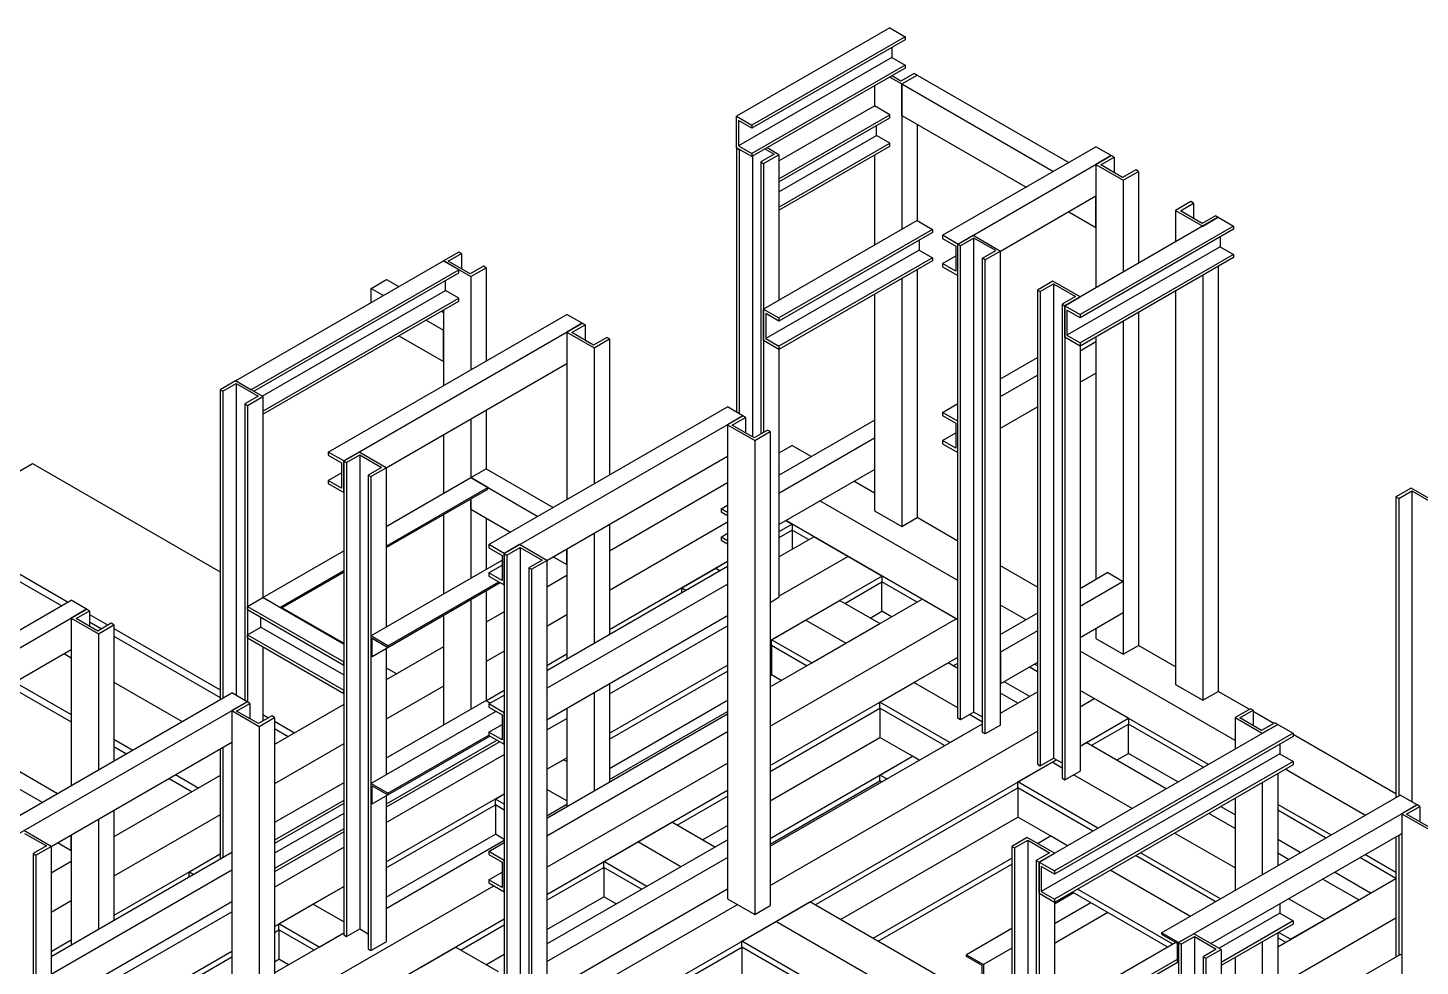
# Model space of a CAD drawing. Header units: millimetres. Extents: x 0 to 16187, y -20471 to 6290.
# Drawn here: x 7277.2 to 7421.6, y 2878.7 to 2976.1 of the extents above; entities that cross this region are included whole.
import ezdxf

# ---------------------------------------------------------------- set-up
doc = ezdxf.new("R2010")
doc.units = ezdxf.units.MM

msp = doc.modelspace()

# ---------------------------------------------------------------- linework, layer by layer
at = {"color": 7, "linetype": 'Continuous', "lineweight": 25}
for p, q in [((7366.62598, 2976.07998), (7350.71608, 2966.89539)), ((7368.21697, 2975.16153), (7352.30707, 2965.97693)), ((7368.21697, 2974.83491), (7352.30707, 2965.65032)), ((7366.62598, 2976.07998), (7368.21697, 2975.16153)), ((7368.21697, 2975.16153), (7368.21697, 2974.83491)), ((7366.83811, 2974.03891), (7366.83811, 2973.01798)), ((7366.83811, 2973.01798), (7350.92821, 2963.83339)), ((7368.21697, 2972.22198), (7352.30707, 2963.03739)), ((7366.83811, 2973.01798), (7368.21697, 2972.22198)), ((7368.21697, 2972.22198), (7368.21697, 2971.89536)), ((7368.21697, 2971.89536), (7352.30707, 2962.71077)), ((7366.62598, 2970.9769), (7367.86342, 2970.26255)), ((7367.79271, 2970.54829), (7366.83811, 2971.09936)), ((7366.90882, 2971.14019), (7366.90882, 2971.05854)), ((7369.17156, 2971.34429), (7367.79271, 2970.54829)), ((7367.86342, 2970.26255), (7369.45441, 2971.18101)), ((7369.45441, 2971.18101), (7369.17156, 2971.34429)), ((7369.45441, 2971.18101), (7385.18707, 2962.09873)), ((7365.03499, 2970.05844), (7365.03499, 2967.97597)), ((7367.86342, 2966.99638), (7367.86342, 2970.26255)), ((7367.86342, 2970.26255), (7383.59608, 2961.18027)), ((7367.86342, 2970.26255), (7367.86342, 2955.15654)), ((7355.13549, 2962.26111), (7365.03499, 2967.97597)), ((7366.62598, 2967.05751), (7365.03499, 2967.97597)), ((7350.71608, 2966.89539), (7352.30707, 2965.97693)), ((7350.71608, 2963.62923), (7350.71608, 2966.89539)), ((7352.30707, 2965.65032), (7350.92821, 2966.44632)), ((7350.92821, 2966.44632), (7350.92821, 2963.83339)), ((7355.13549, 2960.42419), (7366.62598, 2967.05751)), ((7355.13549, 2960.09758), (7366.62598, 2966.73089)), ((7366.62598, 2966.73089), (7366.62598, 2967.05751)), ((7367.86342, 2966.99638), (7380.7672, 2959.54719)), ((7352.30707, 2965.97693), (7352.30707, 2965.65032)), ((7355.13549, 2959.07664), (7365.24712, 2964.91396)), ((7365.24712, 2964.91396), (7365.24712, 2965.93489)), ((7366.62598, 2964.11796), (7365.24712, 2964.91396)), ((7369.45441, 2966.07792), (7369.45441, 2956.075)), ((7352.30707, 2962.71077), (7350.71608, 2963.62923)), ((7350.71608, 2963.62923), (7350.99892, 2963.46595)), ((7350.71608, 2963.62923), (7350.71608, 2936.19845)), ((7350.92821, 2963.83339), (7352.30707, 2963.03739)), ((7350.99892, 2963.46595), (7350.99892, 2936.03517)), ((7353.68593, 2963.50677), (7354.64052, 2962.95569)), ((7355.13549, 2962.91487), (7353.89806, 2963.62923)), ((7355.13549, 2957.48464), (7366.62598, 2964.11796)), ((7355.13549, 2957.15803), (7366.62598, 2963.79134)), ((7366.62598, 2963.79134), (7366.62598, 2964.11796)), ((7372.10606, 2954.54722), (7388.01596, 2963.73181)), ((7389.60695, 2962.81335), (7388.01596, 2963.73181)), ((7352.30707, 2963.03739), (7352.30707, 2962.71077)), ((7352.37778, 2962.75159), (7352.37778, 2933.64717)), ((7354.64052, 2962.95569), (7353.26166, 2962.1597)), ((7353.26166, 2962.1597), (7353.26166, 2933.95333)), ((7353.26166, 2962.1597), (7353.5445, 2961.99641)), ((7353.5445, 2961.99641), (7355.13549, 2962.91487)), ((7353.5445, 2961.99641), (7353.5445, 2934.11661)), ((7355.13549, 2962.91487), (7355.13549, 2947.80887)), ((7365.03499, 2962.87289), (7365.03499, 2953.52373)), ((7373.69705, 2953.62876), (7389.60695, 2962.81335)), ((7389.60695, 2962.81335), (7388.01596, 2961.89489)), ((7388.01596, 2961.89489), (7388.01596, 2949.0977)), ((7388.01596, 2961.89489), (7390.84439, 2960.26208)), ((7388.51093, 2961.85407), (7389.88979, 2962.65007)), ((7390.77368, 2960.54782), (7388.51093, 2961.85407)), ((7389.88979, 2962.65007), (7389.60695, 2962.81335)), ((7389.88979, 2962.65007), (7389.88979, 2961.05808)), ((7392.15253, 2961.34382), (7390.77368, 2960.54782)), ((7390.84439, 2960.26208), (7392.43538, 2961.18054)), ((7392.43538, 2961.18054), (7392.15253, 2961.34382)), ((7392.43538, 2961.18054), (7392.43538, 2951.64897)), ((7390.84439, 2960.26208), (7390.84439, 2950.73051)), ((7378.11646, 2952.91387), (7388.01596, 2958.62873)), ((7388.01596, 2955.36257), (7388.01596, 2958.62873)), ((7397.86242, 2958.04757), (7396.27143, 2957.12911)), ((7396.76641, 2957.08829), (7398.14526, 2957.88429)), ((7398.14526, 2957.88429), (7397.86242, 2958.04757)), ((7398.14526, 2957.88429), (7398.14526, 2956.29229)), ((7369.45441, 2956.075), (7353.5445, 2946.89041)), ((7369.45441, 2956.075), (7371.0454, 2955.15654)), ((7400.69085, 2956.41475), (7384.78095, 2947.23016)), ((7385.18707, 2956.99565), (7388.01596, 2955.36257)), ((7396.27143, 2957.12911), (7399.09986, 2955.4963)), ((7396.27143, 2957.12911), (7396.27143, 2953.86348)), ((7399.02915, 2955.78204), (7396.76641, 2957.08829)), ((7400.40801, 2956.57804), (7399.02915, 2955.78204)), ((7399.09986, 2955.4963), (7400.69085, 2956.41475)), ((7400.69085, 2956.41475), (7400.40801, 2956.57804)), ((7400.69085, 2956.41475), (7402.28184, 2955.4963)), ((7371.0454, 2955.15654), (7355.13549, 2945.97195)), ((7371.0454, 2954.82993), (7355.13549, 2945.64533)), ((7371.0454, 2955.15654), (7371.0454, 2954.82993)), ((7402.28184, 2955.4963), (7386.37194, 2946.3117)), ((7402.28184, 2955.16968), (7386.37194, 2945.98509)), ((7402.28184, 2955.4963), (7402.28184, 2955.16968)), ((7369.66654, 2954.03393), (7369.66654, 2953.01299)), ((7372.10606, 2954.54722), (7372.10606, 2954.2206)), ((7373.69705, 2953.62876), (7372.10606, 2954.54722)), ((7372.10606, 2954.2206), (7373.48492, 2953.42461)), ((7373.48492, 2953.42461), (7373.48492, 2950.81168)), ((7373.69705, 2953.62876), (7375.28804, 2954.54722)), ((7373.97989, 2953.46548), (7373.69705, 2953.62876)), ((7373.69705, 2904.43218), (7373.69705, 2953.62876)), ((7373.69705, 2950.3626), (7373.69705, 2953.62876)), ((7375.35875, 2954.26148), (7373.97989, 2953.46548)), ((7373.97989, 2904.2689), (7373.97989, 2953.46548)), ((7375.28804, 2954.54722), (7378.11646, 2952.9144)), ((7377.62149, 2952.95523), (7375.35875, 2954.26148)), ((7375.35875, 2905.06489), (7375.35875, 2954.26148)), ((7400.90298, 2953.35275), (7384.99308, 2944.16816)), ((7400.90298, 2954.37368), (7400.90298, 2953.35275)), ((7400.90298, 2953.35275), (7402.28184, 2952.55675)), ((7298.77908, 2939.44367), (7320.34584, 2951.89389)), ((7321.93683, 2952.81235), (7320.34584, 2951.89389)), ((7321.93683, 2950.97544), (7320.34584, 2951.89389)), ((7320.34584, 2951.89389), (7323.17427, 2950.26108)), ((7320.84082, 2951.85307), (7322.21967, 2952.64907)), ((7323.10356, 2950.54682), (7320.84082, 2951.85307)), ((7322.21967, 2952.64907), (7321.93683, 2952.81235)), ((7322.21967, 2952.64907), (7322.21967, 2951.05708)), ((7369.66654, 2953.01299), (7353.75664, 2943.8284)), ((7371.0454, 2952.21699), (7355.13549, 2943.0324)), ((7371.0454, 2951.89038), (7355.13549, 2942.70579)), ((7369.66654, 2953.01299), (7371.0454, 2952.21699)), ((7371.0454, 2952.21699), (7371.0454, 2951.89038)), ((7372.10606, 2951.60767), (7373.48492, 2952.40367)), ((7376.24263, 2952.15923), (7377.62149, 2952.95523)), ((7376.52547, 2951.99595), (7376.24263, 2952.15923)), ((7376.24263, 2902.96264), (7376.24263, 2952.15923)), ((7378.11646, 2952.9144), (7376.52547, 2951.99595)), ((7376.52547, 2902.79936), (7376.52547, 2951.99595)), ((7378.11646, 2903.71782), (7378.11646, 2952.9144)), ((7402.28184, 2952.55675), (7386.37194, 2943.37216)), ((7402.28184, 2952.23013), (7386.37194, 2943.04554)), ((7402.28184, 2952.55675), (7402.28184, 2952.23013)), ((7300.37007, 2938.52521), (7321.93683, 2950.97544)), ((7300.65296, 2938.3619), (7321.93683, 2950.64882)), ((7321.93683, 2950.64882), (7321.93683, 2950.97544)), ((7324.48242, 2951.34282), (7323.10356, 2950.54682)), ((7323.17427, 2950.26108), (7324.76526, 2951.17954)), ((7324.76526, 2951.17954), (7324.48242, 2951.34282)), ((7324.76526, 2951.17954), (7324.76526, 2941.5051)), ((7369.45441, 2950.97192), (7369.45441, 2925.25058)), ((7372.10606, 2951.60767), (7372.10606, 2951.28106)), ((7373.48492, 2950.81168), (7372.10606, 2951.60767)), ((7372.10606, 2951.28106), (7373.69705, 2950.3626)), ((7399.09986, 2950.39321), (7399.09986, 2906.29971)), ((7400.69085, 2951.31167), (7400.69085, 2907.21817)), ((7301.53721, 2937.85144), (7320.55797, 2948.83189)), ((7312.85051, 2949.0353), (7314.4415, 2949.95376)), ((7312.85051, 2949.0353), (7314.12229, 2948.30112)), ((7312.85051, 2947.56693), (7312.85051, 2949.0353)), ((7314.4415, 2949.95376), (7315.71328, 2949.21957)), ((7320.55797, 2948.83189), (7320.55797, 2949.85282)), ((7321.93683, 2948.03589), (7320.55797, 2948.83189)), ((7323.17427, 2950.26108), (7323.17427, 2940.58664)), ((7367.86342, 2950.05346), (7367.86342, 2924.33213)), ((7383.54351, 2949.78144), (7381.95252, 2948.86298)), ((7381.95252, 2948.86298), (7382.23536, 2948.6997)), ((7381.95252, 2948.86298), (7381.95252, 2899.6664)), ((7382.23536, 2948.6997), (7383.61422, 2949.4957)), ((7386.37194, 2948.14862), (7383.54351, 2949.78144)), ((7383.61422, 2949.4957), (7385.87696, 2948.18944)), ((7383.61422, 2949.4957), (7383.61422, 2900.29911)), ((7301.60751, 2936.30002), (7321.93683, 2948.03589)), ((7301.60751, 2935.97341), (7321.93683, 2947.70927)), ((7321.93683, 2947.70927), (7321.93683, 2948.03589)), ((7365.03499, 2948.42064), (7365.03499, 2925.96494)), ((7382.23536, 2948.6997), (7382.23536, 2899.50311)), ((7385.87696, 2948.18944), (7384.4981, 2947.39344)), ((7384.4981, 2947.39344), (7384.4981, 2898.19686)), ((7384.4981, 2947.39344), (7384.78095, 2947.23016)), ((7384.78095, 2947.23016), (7386.37194, 2948.14862)), ((7396.27143, 2948.7604), (7396.27143, 2907.93253)), ((7308.39574, 2932.05518), (7333.14447, 2946.34232)), ((7320.13316, 2946.66803), (7320.34584, 2946.54525)), ((7320.34584, 2946.79081), (7320.34584, 2938.95383)), ((7334.73546, 2945.42386), (7333.14447, 2946.34232)), ((7353.5445, 2946.89041), (7355.13549, 2945.97195)), ((7353.5445, 2943.62425), (7353.5445, 2946.89041)), ((7355.13549, 2945.64533), (7353.75664, 2946.44133)), ((7353.75664, 2946.44133), (7353.75664, 2943.8284)), ((7355.13549, 2945.97195), (7355.13549, 2945.64533)), ((7384.78095, 2947.23016), (7386.37194, 2946.3117)), ((7384.78095, 2943.964), (7384.78095, 2947.23016)), ((7384.78095, 2947.23016), (7384.78095, 2898.03358)), ((7386.37194, 2945.98509), (7384.99308, 2946.78109)), ((7384.99308, 2946.78109), (7384.99308, 2944.16816)), ((7386.37194, 2946.3117), (7386.37194, 2945.98509)), ((7392.43538, 2946.54589), (7392.43538, 2911.98395)), ((7309.98673, 2931.13672), (7334.73546, 2945.42386)), ((7318.54217, 2945.74957), (7320.34584, 2944.70834)), ((7320.34584, 2941.44217), (7320.34584, 2944.70834)), ((7334.73546, 2945.42386), (7333.14447, 2944.5054)), ((7333.14447, 2944.5054), (7333.14447, 2927.11591)), ((7333.14447, 2944.5054), (7335.9729, 2942.87259)), ((7333.63945, 2944.46458), (7335.01831, 2945.26058)), ((7335.01831, 2945.26058), (7334.73546, 2945.42386)), ((7335.01831, 2945.26058), (7335.01831, 2943.66858)), ((7390.84439, 2945.62743), (7390.84439, 2911.06549)), ((7315.71328, 2944.11649), (7320.34584, 2941.44217)), ((7335.90219, 2943.15833), (7333.63945, 2944.46458)), ((7337.28105, 2943.95433), (7335.90219, 2943.15833)), ((7335.9729, 2942.87259), (7337.56389, 2943.79104)), ((7337.56389, 2943.79104), (7337.28105, 2943.95433)), ((7337.56389, 2943.79104), (7337.56389, 2929.66718)), ((7355.13549, 2942.70579), (7353.5445, 2943.62425)), ((7353.75664, 2943.8284), (7355.13549, 2943.0324)), ((7386.37194, 2943.04554), (7384.78095, 2943.964)), ((7384.99308, 2944.16816), (7386.37194, 2943.37216)), ((7386.37194, 2942.57365), (7388.01596, 2943.52273)), ((7386.37194, 2943.37216), (7386.37194, 2943.04554)), ((7388.01596, 2943.99462), (7388.01596, 2918.8226)), ((7335.9729, 2942.87259), (7335.9729, 2928.74872)), ((7355.13549, 2943.0324), (7355.13549, 2942.70579)), ((7355.13549, 2942.70579), (7355.13549, 2916.98445)), ((7378.11646, 2939.64479), (7381.95252, 2941.85929)), ((7386.37194, 2943.04554), (7386.37194, 2898.95204)), ((7314.40614, 2930.42183), (7333.14447, 2941.23924)), ((7386.37194, 2939.30749), (7388.01596, 2940.25656)), ((7298.77908, 2939.44367), (7297.18809, 2938.52521)), ((7297.47094, 2938.36193), (7298.84979, 2939.15793)), ((7300.37007, 2938.52521), (7298.77908, 2939.44367)), ((7301.60751, 2937.81085), (7298.77908, 2939.44367)), ((7298.84979, 2939.15793), (7301.11254, 2937.85168)), ((7298.84979, 2939.15793), (7298.84979, 2906.78735)), ((7378.11646, 2937.80787), (7381.95252, 2940.02238)), ((7297.18809, 2938.52521), (7297.47094, 2938.36193)), ((7297.18809, 2938.52521), (7297.18809, 2906.35873)), ((7297.47094, 2938.36193), (7297.47094, 2906.52201)), ((7301.11254, 2937.85168), (7299.73368, 2937.05568)), ((7300.01652, 2936.8924), (7301.60751, 2937.81085)), ((7301.60751, 2937.81085), (7301.60751, 2916.94824)), ((7299.73368, 2937.05568), (7299.73368, 2906.27709)), ((7299.73368, 2937.05568), (7300.01652, 2936.8924)), ((7300.01652, 2936.8924), (7300.01652, 2906.11381)), ((7324.76526, 2936.40202), (7324.76526, 2930.31692)), ((7325.0481, 2922.44197), (7349.79684, 2936.72911)), ((7351.38783, 2935.81065), (7349.79684, 2936.72911)), ((7372.10606, 2936.17505), (7373.69705, 2937.09351)), ((7372.10606, 2936.17505), (7372.10606, 2935.84844)), ((7373.69705, 2935.25659), (7372.10606, 2936.17505)), ((7372.10606, 2935.84844), (7373.48492, 2935.05244)), ((7378.11646, 2934.54171), (7381.95252, 2936.75621)), ((7323.17427, 2935.48356), (7323.17427, 2929.39846)), ((7326.63909, 2921.52351), (7351.38783, 2935.81065)), ((7351.38783, 2935.81065), (7349.79684, 2934.8922)), ((7349.79684, 2934.8922), (7352.62527, 2933.25938)), ((7349.79684, 2934.8922), (7349.79684, 2885.69561)), ((7350.29181, 2934.85138), (7351.67067, 2935.64737)), ((7352.55455, 2933.54512), (7350.29181, 2934.85138)), ((7351.67067, 2935.64737), (7351.38783, 2935.81065)), ((7351.67067, 2935.64737), (7351.67067, 2934.05538)), ((7355.13549, 2929.64001), (7365.03499, 2935.35486)), ((7373.48492, 2935.05244), (7373.48492, 2932.43951)), ((7373.69705, 2931.99043), (7373.69705, 2935.25659)), ((7320.34584, 2933.85074), (7320.34584, 2927.76564)), ((7353.93341, 2934.34112), (7352.55455, 2933.54512)), ((7352.62527, 2933.25938), (7354.21626, 2934.17784)), ((7352.62527, 2933.25938), (7352.62527, 2884.0628)), ((7354.21626, 2934.17784), (7353.93341, 2934.34112)), ((7354.21626, 2934.17784), (7354.21626, 2884.98125)), ((7355.13549, 2927.80309), (7365.03499, 2933.51794)), ((7372.10606, 2933.23551), (7373.48492, 2934.0315)), ((7372.10606, 2933.23551), (7372.10606, 2932.90889)), ((7373.48492, 2932.43951), (7372.10606, 2933.23551)), ((7309.98673, 2931.13672), (7308.39574, 2932.05518)), ((7308.39574, 2932.05518), (7308.39574, 2931.72856)), ((7308.39574, 2931.72856), (7309.77459, 2930.93256)), ((7311.57772, 2932.05518), (7309.98673, 2931.13672)), ((7310.26957, 2930.97344), (7311.64843, 2931.76943)), ((7314.40614, 2930.42236), (7311.57772, 2932.05518)), ((7311.64843, 2931.76943), (7313.91117, 2930.46318)), ((7311.64843, 2931.76943), (7311.64843, 2882.57285)), ((7331.05851, 2920.80862), (7349.79684, 2931.62603)), ((7356.51435, 2932.72072), (7355.13549, 2931.92472)), ((7356.51435, 2932.72072), (7358.49319, 2931.57836)), ((7372.10606, 2932.90889), (7373.69705, 2931.99043)), ((7267.1007, 2924.73714), (7277.7073, 2930.86021)), ((7277.7073, 2930.86021), (7297.18809, 2919.61418)), ((7309.77459, 2930.93256), (7309.77459, 2928.31963)), ((7309.98673, 2927.87056), (7309.98673, 2931.13672)), ((7309.98673, 2931.13672), (7310.26957, 2930.97344)), ((7309.98673, 2931.13672), (7309.98673, 2881.94013)), ((7310.26957, 2930.97344), (7310.26957, 2881.77685)), ((7313.91117, 2930.46318), (7312.53231, 2929.66718)), ((7312.81515, 2929.5039), (7314.40614, 2930.42236)), ((7314.40614, 2930.42236), (7314.40614, 2913.88741)), ((7323.17427, 2929.39846), (7324.76526, 2930.31692)), ((7324.76526, 2930.31692), (7331.72732, 2926.29781)), ((7355.13549, 2924.53692), (7365.03499, 2930.25178)), ((7308.39574, 2929.11563), (7309.77459, 2929.91163)), ((7308.39574, 2929.11563), (7308.39574, 2928.78901)), ((7309.77459, 2928.31963), (7308.39574, 2929.11563)), ((7308.39574, 2928.78901), (7309.98673, 2927.87056)), ((7312.53231, 2929.66718), (7312.81515, 2929.5039)), ((7312.53231, 2929.66718), (7312.53231, 2880.4706)), ((7312.81515, 2929.5039), (7312.81515, 2880.30732)), ((7314.40614, 2924.33673), (7323.17427, 2929.39846)), ((7324.94203, 2928.37795), (7323.17427, 2929.39846)), ((7323.17427, 2929.39846), (7330.13633, 2925.37935)), ((7349.79684, 2928.84278), (7337.56389, 2921.78085)), ((7365.03499, 2927.80186), (7362.91307, 2929.02682)), ((7314.40614, 2922.29571), (7324.94203, 2928.37795)), ((7314.40614, 2922.1324), (7324.94203, 2928.21464)), ((7314.40614, 2922.1321), (7323.31569, 2927.27547)), ((7323.17427, 2926.1323), (7323.17427, 2927.19383)), ((7323.17427, 2927.19383), (7323.17427, 2918.94914)), ((7323.31569, 2927.27547), (7323.31569, 2927.27577)), ((7324.94203, 2928.21464), (7324.94203, 2928.37795)), ((7420.71965, 2928.32011), (7419.12866, 2927.40165)), ((7419.12866, 2927.40165), (7419.4115, 2927.23837)), ((7419.12866, 2927.40165), (7419.12866, 2896.21486)), ((7419.4115, 2927.23837), (7420.79036, 2928.03437)), ((7419.4115, 2927.23837), (7419.4115, 2896.37814)), ((7423.54808, 2926.68729), (7420.71965, 2928.32011)), ((7420.79036, 2928.03437), (7423.0531, 2926.72811)), ((7420.79036, 2928.03437), (7420.79036, 2895.74543)), ((7323.17427, 2926.1323), (7327.30745, 2923.74626)), ((7349.12509, 2926.17027), (7349.79684, 2926.55807)), ((7349.12509, 2926.17027), (7349.12509, 2925.84366)), ((7349.79684, 2925.78248), (7349.12509, 2926.17027)), ((7349.12509, 2925.84366), (7349.79684, 2925.45586)), ((7373.69705, 2918.71932), (7359.37753, 2926.9858)), ((7365.03499, 2925.96494), (7367.86342, 2924.33213)), ((7320.34584, 2925.56101), (7320.34584, 2917.31632)), ((7324.76526, 2925.21384), (7324.76526, 2919.8676)), ((7349.79684, 2924.76074), (7337.56389, 2917.69881)), ((7337.56389, 2924.5641), (7337.56389, 2913.13223)), ((7356.51435, 2924.55664), (7355.13549, 2923.76064)), ((7355.842, 2924.94478), (7356.51435, 2924.55664)), ((7373.69705, 2914.63728), (7355.842, 2924.94478)), ((7356.51435, 2924.55664), (7356.51435, 2923.94423)), ((7367.86342, 2924.33213), (7369.45441, 2925.25058)), ((7373.69705, 2922.80136), (7369.45441, 2925.25058)), ((7335.9729, 2923.64564), (7335.9729, 2912.21377)), ((7349.12509, 2923.23072), (7349.79684, 2923.61852)), ((7349.12509, 2923.23072), (7349.12509, 2922.90411)), ((7349.79684, 2922.84293), (7349.12509, 2923.23072)), ((7349.12509, 2922.90411), (7349.79684, 2922.51631)), ((7356.51435, 2923.94423), (7355.13549, 2923.14823)), ((7355.13549, 2921.18895), (7358.74174, 2923.2708)), ((7358.21132, 2922.96459), (7356.51435, 2923.94423)), ((7356.51435, 2923.94423), (7356.51435, 2921.98495)), ((7362.27727, 2921.22977), (7358.74174, 2923.2708)), ((7301.60751, 2916.94824), (7309.98673, 2921.78546)), ((7325.0481, 2922.44197), (7325.0481, 2922.11536)), ((7326.63909, 2921.52351), (7325.0481, 2922.44197)), ((7325.0481, 2922.11536), (7326.42696, 2921.31936)), ((7328.23008, 2922.44197), (7326.63909, 2921.52351)), ((7326.63909, 2918.25735), (7326.63909, 2921.52351)), ((7326.63909, 2921.52351), (7326.92193, 2921.36023)), ((7326.63909, 2921.52351), (7326.63909, 2872.32693)), ((7326.92193, 2921.36023), (7328.30079, 2922.15623)), ((7331.05851, 2920.80916), (7328.23008, 2922.44197)), ((7328.30079, 2922.15623), (7330.56353, 2920.84998)), ((7328.30079, 2922.15623), (7328.30079, 2872.95965)), ((7333.14447, 2920.37662), (7333.14447, 2922.01283)), ((7333.14447, 2922.01283), (7333.14447, 2910.58096)), ((7273.3586, 2921.12454), (7281.40993, 2916.4766)), ((7273.3586, 2920.34883), (7280.73807, 2916.08875)), ((7312.81515, 2912.96895), (7326.42696, 2920.82688)), ((7325.0481, 2919.50243), (7326.42696, 2920.29842)), ((7326.42696, 2921.31936), (7326.42696, 2918.70643)), ((7326.92193, 2921.36023), (7326.92193, 2872.16365)), ((7330.56353, 2920.84998), (7329.18468, 2920.05398)), ((7329.18468, 2920.05398), (7329.18468, 2870.85739)), ((7329.18468, 2920.05398), (7329.46752, 2919.8907)), ((7329.46752, 2919.8907), (7331.05851, 2920.80916)), ((7331.05851, 2920.80916), (7331.05851, 2871.61257)), ((7331.05851, 2909.37676), (7349.79684, 2920.19416)), ((7331.72732, 2921.19472), (7333.14447, 2920.37662)), ((7349.79684, 2920.6787), (7337.56389, 2913.61677)), ((7348.59476, 2919.98475), (7345.05922, 2917.94373)), ((7349.79684, 2920.6787), (7348.59476, 2919.98475)), ((7349.01442, 2919.74248), (7348.59476, 2919.98475)), ((7355.13549, 2917.10691), (7362.27727, 2921.22977)), ((7365.81281, 2919.18875), (7362.27727, 2921.22977)), ((7381.95252, 2918.03558), (7378.11646, 2920.25009)), ((7303.37528, 2915.92773), (7309.98673, 2919.74443)), ((7303.51672, 2915.84607), (7309.98673, 2919.58113)), ((7303.51699, 2915.84592), (7309.98673, 2919.58082)), ((7314.58292, 2911.94844), (7326.07527, 2918.58283)), ((7325.0481, 2919.50243), (7325.0481, 2919.17581)), ((7326.42696, 2918.70643), (7325.0481, 2919.50243)), ((7325.0481, 2919.17581), (7326.63909, 2918.25735)), ((7329.46752, 2919.8907), (7329.46752, 2870.69411)), ((7333.14447, 2919.22957), (7331.05851, 2918.02537)), ((7354.21626, 2912.49421), (7365.81281, 2919.18875)), ((7361.95916, 2916.35169), (7365.81281, 2918.57635)), ((7365.81281, 2919.18875), (7365.81281, 2918.57635)), ((7365.81281, 2915.5341), (7365.81281, 2918.57635)), ((7369.45432, 2916.47415), (7365.81281, 2918.57635)), ((7389.2534, 2919.53696), (7386.37194, 2917.87352)), ((7390.84439, 2918.6185), (7386.37194, 2916.03661)), ((7389.2534, 2919.53696), (7390.84439, 2918.6185)), ((7390.84439, 2918.6185), (7390.84439, 2915.35233)), ((7301.60751, 2917.06291), (7301.70683, 2917.00557)), ((7312.95658, 2910.84596), (7326.21698, 2918.50103)), ((7314.58292, 2911.78513), (7326.21672, 2918.50118)), ((7324.76526, 2917.66297), (7324.76526, 2906.26979)), ((7331.05851, 2907.53984), (7349.79684, 2918.35724)), ((7345.47889, 2917.70146), (7345.05922, 2917.94373)), ((7345.05922, 2917.4592), (7345.05922, 2917.94373)), ((7256.98907, 2902.37874), (7281.73781, 2916.66588)), ((7258.58006, 2901.46028), (7283.3288, 2915.74743)), ((7283.3288, 2915.74743), (7281.73781, 2916.66588)), ((7283.3288, 2915.74743), (7281.73781, 2914.82897)), ((7283.61164, 2915.58414), (7283.3288, 2915.74743)), ((7300.01652, 2916.02978), (7301.60751, 2916.94824)), ((7300.01652, 2916.02978), (7309.98673, 2910.2741)), ((7300.01652, 2915.70316), (7300.01652, 2916.02978)), ((7300.01652, 2915.70316), (7309.98673, 2909.94748)), ((7303.37528, 2915.92773), (7301.60751, 2916.94824)), ((7301.60751, 2916.94824), (7309.98673, 2912.11102)), ((7303.61631, 2915.90326), (7309.98673, 2912.22569)), ((7323.17427, 2916.74451), (7323.17427, 2905.35133)), ((7354.21626, 2916.45379), (7355.13549, 2916.98445)), ((7354.21626, 2907.6774), (7369.98474, 2916.78035)), ((7357.89321, 2914.61687), (7361.42874, 2916.65789)), ((7365.60067, 2914.24949), (7361.42874, 2916.65789)), ((7373.52027, 2914.73933), (7369.98474, 2916.78035)), ((7380.76705, 2914.63789), (7378.11646, 2916.16804)), ((7281.73781, 2914.82897), (7281.73781, 2897.43947)), ((7281.73781, 2914.82897), (7284.56624, 2913.19615)), ((7282.23279, 2914.78815), (7283.61164, 2915.58414)), ((7284.49553, 2913.48189), (7282.23279, 2914.78815)), ((7283.61164, 2915.58414), (7283.61164, 2913.99215)), ((7283.61164, 2915.20558), (7285.5465, 2914.08861)), ((7283.61164, 2914.42987), (7284.87464, 2913.70075)), ((7285.87439, 2914.27789), (7284.49553, 2913.48189)), ((7286.15723, 2914.11461), (7285.87439, 2914.27789)), ((7301.39538, 2913.88623), (7301.39538, 2914.90716)), ((7320.34584, 2915.11169), (7320.34584, 2903.71852)), ((7326.63909, 2915.4741), (7324.76526, 2914.39236)), ((7333.14447, 2915.14753), (7331.05851, 2913.94333)), ((7331.05851, 2904.27367), (7349.79684, 2915.09108)), ((7354.21626, 2903.59536), (7373.52027, 2914.73933)), ((7354.35768, 2912.57585), (7357.89321, 2914.61687)), ((7362.06514, 2912.20847), (7357.89321, 2914.61687)), ((7362.06514, 2912.20847), (7365.60067, 2914.24949)), ((7364.59411, 2914.83056), (7365.81281, 2915.5341)), ((7366.81937, 2914.95302), (7365.81281, 2915.5341)), ((7373.69705, 2914.63728), (7373.52027, 2914.73933)), ((7381.95252, 2915.32225), (7378.11646, 2913.10774)), ((7390.84439, 2915.35233), (7386.37194, 2912.77044)), ((7284.56624, 2913.19615), (7286.15723, 2914.11461)), ((7284.56624, 2913.19615), (7284.56624, 2899.07229)), ((7286.15723, 2914.11461), (7286.15723, 2899.99075)), ((7286.15723, 2913.73605), (7297.18809, 2907.36806)), ((7286.15723, 2912.96033), (7297.18809, 2906.59235)), ((7300.01652, 2913.09023), (7301.39538, 2913.88623)), ((7300.01652, 2913.09023), (7309.98673, 2907.33455)), ((7300.01652, 2912.76361), (7300.01652, 2913.09023)), ((7300.01652, 2912.76361), (7309.98673, 2907.00794)), ((7301.39538, 2913.88623), (7309.98673, 2908.92655)), ((7312.81515, 2912.96895), (7312.81515, 2910.9276)), ((7314.58292, 2911.94844), (7312.81515, 2912.96895)), ((7337.56389, 2906.96304), (7349.79684, 2914.02497)), ((7381.95252, 2913.48533), (7378.11646, 2911.27082)), ((7388.01596, 2913.71952), (7388.01596, 2912.69831)), ((7262.99948, 2900.7454), (7281.73781, 2911.5628)), ((7301.60751, 2911.84516), (7301.60751, 2904.13402)), ((7312.95658, 2912.724), (7314.58292, 2911.78513)), ((7312.95658, 2910.84596), (7312.95658, 2912.724)), ((7320.34584, 2911.84108), (7314.40614, 2908.41217)), ((7314.40614, 2911.68278), (7314.40614, 2898.57727)), ((7314.58292, 2911.78513), (7314.58292, 2911.94844)), ((7326.63909, 2911.39206), (7324.76526, 2910.31032)), ((7354.21626, 2911.8818), (7354.35768, 2911.96344)), ((7358.52961, 2910.16744), (7354.35768, 2912.57585)), ((7354.35768, 2911.96344), (7354.35768, 2912.57585)), ((7357.99919, 2909.86124), (7354.35768, 2911.96344)), ((7354.35768, 2911.96344), (7354.35768, 2908.9212)), ((7358.52961, 2910.16744), (7362.06514, 2912.20847)), ((7402.44094, 2902.12583), (7386.37194, 2911.40226)), ((7388.01596, 2912.69831), (7390.84439, 2911.06549)), ((7390.84439, 2911.06549), (7392.43538, 2911.98395)), ((7396.27143, 2909.76945), (7392.43538, 2911.98395)), ((7281.00219, 2911.13814), (7281.73781, 2910.71347)), ((7309.98673, 2909.94748), (7309.98673, 2910.2741)), ((7312.81515, 2910.9276), (7312.95658, 2910.84596)), ((7333.14447, 2911.06549), (7331.05851, 2909.86129)), ((7337.56389, 2902.881), (7349.79684, 2909.94293)), ((7354.21626, 2899.51332), (7373.69705, 2910.75934)), ((7369.13621, 2908.12642), (7372.67174, 2910.16744)), ((7373.69705, 2909.57555), (7372.67174, 2910.16744)), ((7373.20216, 2909.86124), (7373.69705, 2910.14694)), ((7378.11646, 2911.27082), (7378.11646, 2908.00466)), ((7381.95252, 2910.21917), (7378.11646, 2908.00466)), ((7381.95252, 2909.8715), (7381.6514, 2910.04533)), ((7314.40614, 2909.67442), (7315.4994, 2909.04329)), ((7337.56389, 2902.2686), (7349.79684, 2909.33053)), ((7354.21626, 2908.83955), (7354.35768, 2908.9212)), ((7355.36424, 2908.34012), (7354.35768, 2908.9212)), ((7381.95252, 2909.25909), (7381.12098, 2909.73913)), ((7273.64144, 2892.76554), (7298.39018, 2907.05268)), ((7275.22148, 2907.80101), (7281.73781, 2904.03921)), ((7275.89334, 2908.18886), (7281.73781, 2904.81492)), ((7286.15723, 2908.1622), (7293.23468, 2904.07647)), ((7299.98117, 2906.13422), (7298.39018, 2907.05268)), ((7309.98673, 2907.00794), (7309.98673, 2907.33455)), ((7320.34584, 2907.75904), (7314.40614, 2904.33013)), ((7326.63909, 2907.31002), (7324.80122, 2906.24903)), ((7335.9729, 2907.11069), (7335.9729, 2896.90363)), ((7337.56389, 2908.02915), (7337.56389, 2897.82209)), ((7365.60067, 2906.0854), (7369.13621, 2908.12642)), ((7373.69705, 2905.49351), (7369.13621, 2908.12642)), ((7378.11646, 2904.94243), (7381.95252, 2907.15694)), ((7379.91959, 2905.98335), (7378.11646, 2907.02427)), ((7381.13828, 2906.68689), (7378.48603, 2908.21801)), ((7387.83918, 2906.4732), (7386.37194, 2907.32022)), ((7399.6763, 2899.63978), (7386.37194, 2907.32022)), ((7396.27143, 2907.93253), (7399.09986, 2906.29971)), ((7399.09986, 2906.29971), (7400.69085, 2907.21817)), ((7403.91894, 2905.35463), (7400.69085, 2907.21817)), ((7275.23243, 2891.84708), (7299.98117, 2906.13422)), ((7299.98117, 2906.13422), (7298.39018, 2905.21576)), ((7298.88515, 2905.17494), (7300.26401, 2905.97094)), ((7300.26401, 2905.97094), (7299.98117, 2906.13422)), ((7300.26401, 2905.97094), (7300.26401, 2904.37894)), ((7309.98673, 2905.86089), (7302.80959, 2901.71762)), ((7324.76526, 2906.26979), (7314.40614, 2900.2896)), ((7324.76526, 2906.26979), (7325.22088, 2906.00677)), ((7325.0481, 2905.90702), (7326.63909, 2906.82548)), ((7325.0481, 2905.90702), (7325.0481, 2905.5804)), ((7326.63909, 2904.98856), (7325.0481, 2905.90702)), ((7325.0481, 2905.5804), (7326.42696, 2904.78441)), ((7337.56389, 2899.22635), (7349.79684, 2906.28828)), ((7372.84852, 2901.90131), (7365.60067, 2906.0854)), ((7365.60067, 2905.473), (7365.60067, 2906.0854)), ((7378.11646, 2904.94243), (7379.91959, 2905.98335)), ((7386.37194, 2905.62617), (7387.83918, 2906.4732)), ((7391.37472, 2904.43218), (7387.83918, 2906.4732)), ((7298.39018, 2905.21576), (7301.2186, 2903.58294)), ((7298.39018, 2905.21576), (7298.39018, 2856.01918)), ((7301.14789, 2903.86869), (7298.88515, 2905.17494)), ((7302.52675, 2904.66469), (7301.14789, 2903.86869)), ((7301.2186, 2903.58294), (7302.80959, 2904.5014)), ((7301.60751, 2904.81679), (7302.19887, 2904.4754)), ((7302.80959, 2904.5014), (7302.52675, 2904.66469)), ((7302.80959, 2904.5014), (7302.80959, 2855.30482)), ((7302.80959, 2904.12284), (7304.8928, 2902.92023)), ((7312.81515, 2897.65881), (7325.79267, 2905.15057)), ((7326.42696, 2904.78441), (7326.42696, 2902.17148)), ((7326.63909, 2901.7224), (7326.63909, 2904.98856)), ((7331.05851, 2894.06661), (7349.79684, 2904.88402)), ((7331.05851, 2903.20757), (7333.14447, 2904.41177)), ((7333.14447, 2905.47788), (7333.14447, 2895.30882)), ((7337.56389, 2898.06419), (7349.79684, 2905.12612)), ((7354.21626, 2898.90091), (7365.60067, 2905.473)), ((7372.3181, 2901.59511), (7365.60067, 2905.473)), ((7365.60067, 2905.473), (7365.60067, 2902.43075)), ((7373.97989, 2904.2689), (7373.69705, 2904.43218)), ((7375.35875, 2905.06489), (7373.97989, 2904.2689)), ((7376.24263, 2904.02397), (7374.89913, 2904.79956)), ((7376.24263, 2904.55464), (7375.35875, 2905.06489)), ((7386.37194, 2901.54413), (7391.37472, 2904.43218)), ((7391.37472, 2904.43218), (7391.37472, 2903.81977)), ((7404.03193, 2905.41986), (7402.44094, 2904.5014)), ((7402.44094, 2904.5014), (7402.44094, 2901.23577)), ((7402.44094, 2904.5014), (7405.26937, 2902.86859)), ((7402.93591, 2904.46058), (7404.31477, 2905.25658)), ((7405.19865, 2903.15433), (7402.93591, 2904.46058)), ((7404.31477, 2905.25658), (7404.03193, 2905.41986)), ((7404.31477, 2905.25658), (7404.31477, 2903.66459)), ((7406.46452, 2903.8851), (7404.31477, 2905.12612)), ((7301.2186, 2903.58294), (7301.2186, 2854.38636)), ((7302.80959, 2903.34713), (7304.22094, 2902.53237)), ((7314.58292, 2896.6383), (7325.0481, 2902.67972)), ((7325.0481, 2902.96747), (7326.42696, 2903.76347)), ((7325.0481, 2902.96747), (7325.0481, 2902.64086)), ((7326.42696, 2902.17148), (7325.0481, 2902.96747)), ((7325.0481, 2902.64086), (7326.63909, 2901.7224)), ((7331.05851, 2892.2297), (7349.79684, 2903.0471)), ((7354.21626, 2891.14514), (7376.24263, 2903.86069)), ((7354.21626, 2887.0631), (7381.95252, 2903.0749)), ((7372.84852, 2901.90131), (7376.24263, 2903.86069)), ((7376.52547, 2902.79936), (7376.24263, 2902.96264)), ((7378.11646, 2903.71782), (7376.52547, 2902.79936)), ((7406.86036, 2903.78705), (7382.11162, 2889.4999)), ((7408.45135, 2902.86859), (7383.70261, 2888.58145)), ((7387.52107, 2901.59511), (7391.37472, 2903.81977)), ((7391.37472, 2900.77752), (7391.37472, 2903.81977)), ((7399.14588, 2899.33358), (7391.37472, 2903.81977)), ((7406.57751, 2903.95033), (7405.19865, 2903.15433)), ((7405.26937, 2902.86859), (7406.86036, 2903.78705)), ((7406.86036, 2903.78705), (7406.57751, 2903.95033)), ((7406.86036, 2903.78705), (7408.45135, 2902.86859)), ((7408.45135, 2902.86859), (7408.45135, 2902.54197)), ((7419.12866, 2896.57425), (7408.45135, 2902.73813)), ((7279.65185, 2891.13219), (7298.39018, 2901.9496)), ((7286.15723, 2902.26365), (7288.12583, 2901.1272)), ((7286.15723, 2901.48793), (7287.45397, 2900.73934)), ((7297.18809, 2901.25565), (7297.18809, 2889.82378)), ((7297.47094, 2901.41893), (7297.47094, 2889.98706)), ((7309.98673, 2901.77885), (7302.80959, 2897.63558)), ((7312.95658, 2895.53582), (7325.15615, 2902.57848)), ((7325.90058, 2902.14873), (7314.40614, 2895.51314)), ((7326.18347, 2901.98543), (7314.40614, 2895.18652)), ((7314.58292, 2896.47499), (7325.15589, 2902.57863)), ((7354.21626, 2895.85867), (7365.60067, 2902.43075)), ((7368.97711, 2900.48158), (7365.60067, 2902.43075)), ((7408.45135, 2902.54197), (7383.70261, 2888.25483)), ((7386.37194, 2901.54413), (7386.99066, 2901.90131)), ((7395.29223, 2897.10891), (7386.99066, 2901.90131)), ((7407.07249, 2901.74597), (7407.07249, 2900.72504)), ((7255.61022, 2826.057), (7383.91474, 2900.12563)), ((7273.3586, 2900.64048), (7280.32066, 2896.62137)), ((7314.40614, 2893.59436), (7326.63909, 2900.65629)), ((7331.05851, 2899.12553), (7333.14447, 2900.32973)), ((7331.05851, 2899.12553), (7332.79092, 2900.12563)), ((7331.05851, 2888.96353), (7349.79684, 2899.78094)), ((7333.14447, 2899.92152), (7332.79092, 2900.12563)), ((7354.21626, 2891.96032), (7368.97711, 2900.48158)), ((7365.60067, 2898.5324), (7368.97711, 2900.48158)), ((7369.68315, 2900.07399), (7368.97711, 2900.48158)), ((7379.91959, 2897.81927), (7383.45512, 2899.86029)), ((7382.23536, 2899.50311), (7383.61422, 2900.29911)), ((7407.07249, 2900.72504), (7382.32375, 2886.4379)), ((7383.45512, 2899.86029), (7383.91474, 2900.12563)), ((7384.4981, 2899.25819), (7383.45512, 2899.86029)), ((7383.61422, 2900.29911), (7384.4981, 2899.78886)), ((7408.45135, 2899.92904), (7383.70261, 2885.6419)), ((7390.15602, 2900.07399), (7391.37472, 2900.77752)), ((7396.51093, 2897.81245), (7391.37472, 2900.77752)), ((7407.07249, 2900.72504), (7408.45135, 2899.92904)), ((7408.45135, 2899.92904), (7408.45135, 2899.60242)), ((7271.76761, 2899.72203), (7278.72967, 2895.70291)), ((7297.18809, 2898.4724), (7286.15723, 2892.10442)), ((7292.54571, 2898.57566), (7294.95633, 2897.18403)), ((7365.60067, 2897.92), (7365.60067, 2898.5324)), ((7366.30672, 2898.12481), (7365.60067, 2898.5324)), ((7381.95252, 2899.6664), (7382.23536, 2899.50311)), ((7408.45135, 2899.60242), (7383.70261, 2885.31528)), ((7384.78095, 2898.03358), (7386.37194, 2898.95204)), ((7391.7567, 2895.06789), (7385.70019, 2898.56424)), ((7406.86036, 2898.68397), (7406.86036, 2889.13252)), ((7415.9044, 2894.35354), (7407.63171, 2899.12926)), ((7291.87385, 2898.1878), (7294.28447, 2896.79617)), ((7309.98673, 2897.73833), (7302.80959, 2893.59506)), ((7312.81515, 2897.65881), (7312.81515, 2895.61746)), ((7314.58292, 2896.6383), (7312.81515, 2897.65881)), ((7312.95658, 2897.41386), (7314.58292, 2896.47499)), ((7312.95658, 2895.53582), (7312.95658, 2897.41386)), ((7333.14447, 2895.83948), (7331.05851, 2897.04368)), ((7331.05851, 2886.14464), (7349.79684, 2896.96204)), ((7354.21626, 2891.34791), (7365.60067, 2897.92)), ((7358.88325, 2885.06285), (7379.91959, 2897.20687)), ((7365.7763, 2897.81861), (7365.60067, 2897.92)), ((7379.91959, 2897.20687), (7379.91959, 2897.81927)), ((7388.22117, 2893.02687), (7379.91959, 2897.81927)), ((7387.69075, 2892.72067), (7379.91959, 2897.20687)), ((7379.91959, 2897.20687), (7379.91959, 2894.16462)), ((7384.4981, 2898.19686), (7384.78095, 2898.03358)), ((7405.26937, 2897.76551), (7405.26937, 2888.21406)), ((7309.98673, 2895.90141), (7302.80959, 2891.75814)), ((7309.98673, 2895.57479), (7302.80959, 2891.43152)), ((7312.81515, 2895.61746), (7312.95658, 2895.53582)), ((7314.40614, 2889.51232), (7326.63909, 2896.57425)), ((7314.40614, 2896.37264), (7314.40614, 2881.22578)), ((7314.40614, 2888.89991), (7325.71985, 2895.43118)), ((7314.58292, 2896.47499), (7314.58292, 2896.6383)), ((7325.71985, 2896.04358), (7326.63909, 2896.57425)), ((7325.71985, 2895.43118), (7325.71985, 2896.04358)), ((7326.63909, 2895.51292), (7325.71985, 2896.04358)), ((7326.63909, 2894.90051), (7325.71985, 2895.43118)), ((7325.71985, 2895.43118), (7325.71985, 2892.38893)), ((7331.05851, 2894.30872), (7333.14447, 2895.51292)), ((7344.56433, 2893.32898), (7349.79684, 2896.34964)), ((7394.80418, 2882.17264), (7419.55292, 2896.45978)), ((7396.57195, 2881.15213), (7421.32069, 2895.43927)), ((7402.44094, 2896.13269), (7402.44094, 2886.58125)), ((7412.36886, 2892.31252), (7406.86036, 2895.49251)), ((7421.32069, 2895.43927), (7419.55292, 2896.45978)), ((7421.32069, 2895.43927), (7419.7297, 2894.52081)), ((7421.60353, 2895.27599), (7421.32069, 2895.43927)), ((7284.56624, 2893.96921), (7284.56624, 2882.53734)), ((7286.15723, 2894.88767), (7286.15723, 2883.4558)), ((7297.18809, 2894.39036), (7286.15723, 2888.02237)), ((7309.98673, 2894.55386), (7302.80959, 2890.41059)), ((7333.14447, 2895.30882), (7333.17739, 2895.28982)), ((7361.5182, 2883.54172), (7379.91959, 2894.16462)), ((7383.29602, 2892.21544), (7379.91959, 2894.16462)), ((7402.44094, 2892.98205), (7399.71211, 2894.55737)), ((7402.44094, 2894.38913), (7400.93081, 2895.26091)), ((7411.83845, 2892.00631), (7406.86036, 2894.8801)), ((7419.7297, 2894.52081), (7422.55813, 2892.888)), ((7419.7297, 2894.52081), (7419.7297, 2845.32423)), ((7420.22467, 2894.47999), (7421.60353, 2895.27599)), ((7422.48742, 2893.17374), (7420.22467, 2894.47999)), ((7421.60353, 2895.27599), (7421.60353, 2893.684)), ((7279.65185, 2891.13272), (7276.82342, 2892.76554)), ((7309.98673, 2892.96186), (7302.80959, 2888.81859)), ((7309.98673, 2892.63525), (7302.80959, 2888.49198)), ((7340.49838, 2891.59416), (7344.03392, 2893.63518)), ((7348.48809, 2891.06384), (7344.03392, 2893.63518)), ((7347.19928, 2891.80785), (7349.79684, 2893.30739)), ((7402.44094, 2888.90001), (7396.17658, 2892.51635)), ((7276.89413, 2892.47979), (7279.15687, 2891.17354)), ((7279.15687, 2891.17354), (7277.77801, 2890.37754)), ((7278.06086, 2890.21426), (7279.65185, 2891.13272)), ((7279.65185, 2891.13272), (7279.65185, 2841.93614)), ((7280.32066, 2891.51829), (7281.73781, 2890.70019)), ((7281.73781, 2890.70019), (7281.73781, 2892.33639)), ((7281.73781, 2892.33639), (7281.73781, 2880.90452)), ((7314.40614, 2885.85767), (7325.71985, 2892.38893)), ((7314.40614, 2884.69551), (7326.63909, 2891.75744)), ((7325.0481, 2890.59688), (7326.63909, 2891.51534)), ((7326.63909, 2891.85827), (7325.71985, 2892.38893)), ((7331.05851, 2881.00196), (7349.79684, 2891.81937)), ((7336.96285, 2889.55314), (7340.49838, 2891.59416)), ((7344.95255, 2889.02282), (7340.49838, 2891.59416)), ((7380.87418, 2892.05118), (7379.28319, 2891.13272)), ((7379.28319, 2891.13272), (7379.56603, 2890.96944)), ((7379.28319, 2891.13272), (7379.28319, 2841.93614)), ((7379.56603, 2890.96944), (7380.94489, 2891.76544)), ((7383.70261, 2890.41836), (7380.87418, 2892.05118)), ((7380.94489, 2891.76544), (7383.20763, 2890.45918)), ((7380.94489, 2891.76544), (7380.94489, 2842.56885)), ((7381.94283, 2891.43426), (7383.29602, 2892.21544)), ((7385.0558, 2891.19955), (7383.29602, 2892.21544)), ((7399.931, 2881.04991), (7419.7297, 2892.47946)), ((7409.2035, 2890.48519), (7406.86036, 2891.83786)), ((7419.12866, 2892.13249), (7419.12866, 2879.67991)), ((7419.4115, 2892.29577), (7419.4115, 2879.84319)), ((7277.77801, 2890.37754), (7278.06086, 2890.21426)), ((7277.77801, 2890.37754), (7277.77801, 2841.18096)), ((7278.06086, 2890.21426), (7278.06086, 2841.01768)), ((7279.65185, 2879.70032), (7298.39018, 2890.51773)), ((7297.18809, 2890.30832), (7286.15723, 2883.94033)), ((7297.18809, 2890.30832), (7293.97076, 2888.45099)), ((7302.80959, 2886.89981), (7309.98673, 2891.04308)), ((7326.63909, 2889.67842), (7325.0481, 2890.59688)), ((7325.0481, 2890.59688), (7325.0481, 2890.27026)), ((7325.0481, 2890.27026), (7326.42696, 2889.47427)), ((7326.63909, 2886.41226), (7326.63909, 2889.67842)), ((7331.05851, 2879.16504), (7349.79684, 2889.98245)), ((7364.89463, 2881.59255), (7379.28319, 2889.89889)), ((7379.56603, 2890.96944), (7379.56603, 2841.77286)), ((7383.20763, 2890.45918), (7381.82878, 2889.66319)), ((7381.82878, 2889.66319), (7382.11162, 2889.4999)), ((7381.82878, 2889.66319), (7381.82878, 2842.43398)), ((7382.11162, 2889.4999), (7383.70261, 2890.41836)), ((7400.38332, 2885.39341), (7392.11063, 2890.16913)), ((7400.91373, 2885.69961), (7392.64104, 2890.47533)), ((7407.9848, 2889.78165), (7406.86036, 2890.43078)), ((7419.12857, 2887.79781), (7415.37427, 2889.96513)), ((7419.12866, 2888.41017), (7415.90468, 2890.27133)), ((7281.73781, 2889.55314), (7279.65185, 2888.34894)), ((7279.65185, 2877.8634), (7298.39018, 2888.68081)), ((7294.39042, 2888.20872), (7293.97076, 2888.45099)), ((7293.97076, 2887.96645), (7293.97076, 2888.45099)), ((7325.0481, 2887.65733), (7326.42696, 2888.45333)), ((7326.42696, 2889.47427), (7326.42696, 2886.86134)), ((7331.05851, 2885.53223), (7336.96285, 2888.94073)), ((7341.41702, 2886.9818), (7336.96285, 2889.55314)), ((7336.96285, 2888.94073), (7336.96285, 2889.55314)), ((7340.8866, 2886.6756), (7336.96285, 2888.94073)), ((7336.96285, 2888.94073), (7336.96285, 2885.89849)), ((7365.42505, 2881.28634), (7379.28319, 2889.28648)), ((7382.11162, 2889.4999), (7383.70261, 2888.58145)), ((7382.11162, 2886.23374), (7382.11162, 2889.4999)), ((7382.11162, 2889.4999), (7382.11162, 2842.59726)), ((7383.70261, 2888.25483), (7382.32375, 2889.05083)), ((7382.32375, 2889.05083), (7382.32375, 2886.4379)), ((7383.70261, 2888.58145), (7383.70261, 2888.25483)), ((7397.74837, 2883.87228), (7389.47568, 2888.648)), ((7416.49362, 2886.27669), (7412.73932, 2888.444)), ((7302.80959, 2873.91892), (7325.54506, 2887.04383)), ((7302.80959, 2882.81777), (7309.98673, 2886.96104)), ((7306.80475, 2885.12413), (7309.98673, 2886.96104)), ((7325.0481, 2887.65733), (7325.0481, 2887.33072)), ((7326.42696, 2886.86134), (7325.0481, 2887.65733)), ((7325.0481, 2887.33072), (7326.63909, 2886.41226)), ((7406.86036, 2880.71552), (7419.12866, 2887.79786)), ((7415.27493, 2885.57315), (7411.52062, 2887.74046)), ((7281.73781, 2885.4711), (7279.65185, 2884.2669)), ((7279.65185, 2874.59724), (7298.39018, 2885.41465)), ((7331.05851, 2875.89888), (7349.79684, 2886.71629)), ((7331.05851, 2882.48998), (7336.96285, 2885.89849)), ((7338.25165, 2885.15448), (7336.96285, 2885.89849)), ((7349.79684, 2885.69561), (7352.62527, 2884.0628)), ((7354.8173, 2883.32803), (7358.35283, 2885.36905)), ((7379.28319, 2873.28621), (7358.35283, 2885.36905)), ((7383.70261, 2885.31528), (7382.11162, 2886.23374)), ((7382.32375, 2886.4379), (7383.70261, 2885.6419)), ((7385.71926, 2886.30578), (7383.70261, 2885.1416)), ((7383.70261, 2885.6419), (7383.70261, 2885.31528)), ((7383.70261, 2885.31528), (7383.70261, 2873.88341)), ((7395.47019, 2880.67669), (7385.56883, 2886.39263)), ((7396.00061, 2880.9829), (7386.09924, 2886.69883)), ((7411.73939, 2883.53213), (7407.98509, 2885.69944)), ((7411.73939, 2883.53213), (7415.27493, 2885.57315)), ((7286.15723, 2877.28661), (7298.39018, 2884.34854)), ((7303.26921, 2883.08311), (7306.80475, 2885.12413)), ((7309.98673, 2883.28721), (7306.80475, 2885.12413)), ((7314.51221, 2884.75674), (7314.40614, 2884.81797)), ((7314.40614, 2884.69551), (7314.51221, 2884.75674)), ((7331.05851, 2873.69441), (7350.82214, 2885.10372)), ((7352.62527, 2884.0628), (7354.21626, 2884.98125)), ((7387.48703, 2885.28527), (7383.70261, 2883.10058)), ((7389.25508, 2884.2646), (7383.70261, 2881.05922)), ((7407.07249, 2884.19009), (7400.78198, 2880.55865)), ((7407.07249, 2885.17261), (7407.07249, 2884.19009)), ((7407.07249, 2884.19009), (7408.45135, 2883.39409)), ((7302.80959, 2869.83688), (7326.63909, 2883.59336)), ((7302.80959, 2882.20537), (7303.26921, 2882.4707)), ((7303.26921, 2882.4707), (7303.26921, 2883.08311)), ((7307.44114, 2880.6747), (7303.26921, 2883.08311)), ((7306.91073, 2880.3685), (7303.26921, 2882.4707)), ((7303.26921, 2882.4707), (7303.26921, 2879.42845)), ((7310.26957, 2881.77685), (7311.64843, 2882.57285)), ((7311.64843, 2882.57285), (7312.53231, 2882.0626)), ((7322.11369, 2880.3685), (7326.63909, 2882.98096)), ((7351.28176, 2881.28701), (7354.8173, 2883.32803)), ((7379.28319, 2869.20417), (7354.8173, 2883.32803)), ((7379.28319, 2882.59032), (7374.58093, 2879.87576)), ((7408.45135, 2883.39409), (7400.99137, 2879.08754)), ((7408.45135, 2883.06747), (7400.99137, 2878.76092)), ((7406.86036, 2876.63348), (7419.12866, 2883.71582)), ((7408.20386, 2881.49111), (7411.73939, 2883.53213)), ((7408.45135, 2883.39409), (7408.45135, 2883.06747)), ((7281.73781, 2881.38906), (7279.65185, 2880.18486)), ((7302.80959, 2878.00097), (7309.98673, 2882.14424)), ((7307.44114, 2880.6747), (7309.98673, 2882.14424)), ((7309.98673, 2881.94013), (7310.26957, 2881.77685)), ((7312.81515, 2880.30732), (7314.40614, 2881.22578)), ((7379.28319, 2865.12213), (7351.28176, 2881.28701)), ((7351.28176, 2880.6746), (7351.28176, 2881.28701)), ((7396.29141, 2881.15077), (7382.11162, 2872.96495)), ((7396.57195, 2881.15213), (7394.80418, 2882.17264)), ((7394.80418, 2882.17264), (7394.80418, 2882.00933)), ((7394.80418, 2882.00933), (7396.43053, 2881.07046)), ((7396.43053, 2881.07046), (7396.43053, 2879.19242)), ((7398.16294, 2882.07059), (7396.57195, 2881.15213)), ((7396.57195, 2879.11078), (7396.57195, 2881.15213)), ((7396.57195, 2881.15213), (7396.85479, 2880.98885)), ((7396.57195, 2881.15213), (7396.57195, 2849.43468)), ((7396.85479, 2880.98885), (7398.23365, 2881.78485)), ((7396.85479, 2880.98885), (7396.85479, 2849.59796)), ((7400.99137, 2880.43777), (7398.16294, 2882.07059)), ((7398.23365, 2881.78485), (7400.49639, 2880.4786)), ((7398.23365, 2881.78485), (7398.23365, 2849.41427)), ((7405.26937, 2881.23055), (7405.26937, 2871.67911)), ((7406.86036, 2882.14901), (7406.86036, 2872.59757)), ((7407.67344, 2881.18491), (7406.86036, 2881.65429)), ((7408.20386, 2881.49111), (7406.96228, 2882.20786)), ((7286.15723, 2873.20457), (7298.39018, 2880.2665)), ((7286.15723, 2872.59216), (7298.39018, 2879.65409)), ((7312.53231, 2880.4706), (7312.81515, 2880.30732)), ((7318.04774, 2878.63368), (7321.58328, 2880.6747)), ((7326.03745, 2878.10336), (7321.58328, 2880.6747)), ((7324.74864, 2878.84738), (7326.63909, 2879.93871)), ((7336.43261, 2872.10237), (7351.28176, 2880.6746)), ((7379.03562, 2864.65264), (7351.28176, 2880.6746)), ((7351.28176, 2880.6746), (7351.28176, 2877.63235)), ((7374.58093, 2879.87576), (7376.3487, 2878.85525)), ((7374.58093, 2879.71246), (7374.58093, 2879.87576)), ((7376.20728, 2878.77359), (7374.58093, 2879.71246)), ((7379.28319, 2880.5493), (7376.3487, 2878.85525)), ((7400.49639, 2880.4786), (7399.11754, 2879.6826)), ((7399.11754, 2879.6826), (7399.11754, 2848.90401)), ((7399.11754, 2879.6826), (7399.40038, 2879.51932)), ((7399.40038, 2879.51932), (7400.99137, 2880.43777)), ((7399.40038, 2879.51932), (7399.40038, 2848.74073)), ((7400.99137, 2880.43777), (7400.99137, 2847.82227)), ((7400.99137, 2869.20948), (7419.55292, 2879.92483)), ((7402.44094, 2879.59774), (7402.44094, 2870.04629)), ((7419.7297, 2879.82278), (7419.55292, 2879.92483)), ((7302.80959, 2879.16312), (7303.26921, 2879.42845)), ((7304.27578, 2878.84738), (7303.26921, 2879.42845)), ((7376.20728, 2876.89554), (7376.20728, 2878.77359)), ((7376.3487, 2878.85525), (7376.3487, 2876.8139)), ((7396.43053, 2879.39417), (7383.70261, 2872.04649)), ((7396.53868, 2879.12999), (7383.70261, 2871.71988)), ((7396.43053, 2879.19242), (7396.57195, 2879.11078))]:
    msp.add_line(p, q, dxfattribs=at)

doc.saveas('drawing.dxf')
